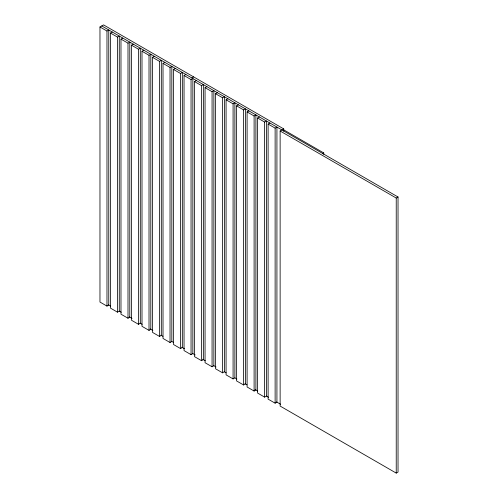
<?xml version="1.0" encoding="UTF-8"?>
<svg xmlns="http://www.w3.org/2000/svg" width="498" height="498" viewBox="0 0 498 498"><rect width="100%" height="100%" fill="white"/><g stroke="black" fill="none" stroke-linecap="round" stroke-linejoin="round"><path stroke-width="0.75" d="M99.967 26.979L106.97 31.025L108.769 29.986L108.769 305.056L106.97 306.096L99.967 302.049L99.967 26.979L103.565 24.9L283.729 128.914L283.729 131.248M110.475 33.049L117.478 37.095L119.283 36.055L119.283 311.126L117.478 312.165L110.475 308.119L110.475 33.049L112.274 32.009M120.983 39.118L127.992 43.158L129.791 42.118L129.791 317.189L127.992 318.228L120.983 314.188L120.983 39.118L122.788 38.078M131.491 45.181L138.5 49.227L140.299 48.188L140.299 323.258L138.5 324.298L131.491 320.251L131.491 45.181L133.296 44.141M142.005 51.25L149.008 55.297L150.813 54.257L150.813 329.327L149.008 330.367L142.005 326.321L142.005 51.25L143.804 50.211M152.513 57.32L159.516 61.366L161.321 60.326L161.321 335.391L159.516 336.436L152.513 332.39L152.513 57.32L154.312 56.28M163.02 63.389L170.03 67.429L171.829 66.39L171.829 341.46L170.03 342.5L163.02 338.453L163.02 63.389L164.826 62.343M173.534 69.452L180.537 73.499L182.336 72.459L182.336 347.529L180.537 348.569L173.534 344.523L173.534 69.452L175.333 68.413M184.042 75.522L191.045 79.568L192.851 78.528L192.851 353.599L191.045 354.638L184.042 350.592L184.042 75.522L185.841 74.482M191.848 77.949L193.647 76.91M194.55 81.591L201.559 85.631L203.358 84.592L203.358 359.662L201.559 360.701L194.55 356.661L194.55 81.591L196.355 80.552M205.058 87.654L212.067 91.7L213.866 90.661L213.866 365.731L212.067 366.771L205.058 362.725L205.058 87.654L206.863 86.615M215.572 93.724L222.575 97.77L224.38 96.73L224.38 371.801L222.575 372.84L215.572 368.794L215.572 93.724L217.371 92.684M226.08 99.793L233.083 103.839L234.888 102.8L234.888 377.87L233.083 378.91L226.08 374.863L226.08 99.793L227.879 98.753M236.587 105.862L243.597 109.902L245.396 108.863L245.396 383.933L243.597 384.973L236.587 380.933L236.587 105.862L238.393 104.817M247.101 111.926L254.105 115.972L255.904 114.932L255.904 390.002L254.105 391.042L247.101 386.996L247.101 111.926L248.9 110.886M268.484 397.267L266.467 396.103L264.612 397.111L257.609 393.065L257.609 117.995L259.408 116.955M257.609 117.995L264.612 122.041L266.418 121.002L266.418 396.072M268.117 124.064L275.126 128.111L276.925 127.065L276.925 402.135L275.126 403.181L268.117 399.135L268.117 124.064L269.916 123.025M101.766 25.94L398.033 196.99L398.033 472.06L396.234 473.1L280.131 406.069L280.131 130.999L283.729 128.914M322.436 153.726L323.768 152.954L323.768 154.343M280.131 130.999L396.234 198.03L398.033 196.99M283.43 129.667L323.768 152.954M108.489 304.894L110.506 306.058M119.246 311.101L121.263 312.265M129.331 316.921L132.02 318.477M140.087 323.134L142.104 324.298M150.166 328.954L152.855 330.51M160.922 335.166L162.939 336.331M171.679 341.373L173.696 342.537M181.764 347.199L184.453 348.749M192.521 353.406L195.21 354.962M202.605 359.226L205.294 360.782M213.362 365.439L216.051 366.989M224.119 371.651L226.136 372.815M234.869 377.858L236.886 379.022M244.954 383.678L246.971 384.842M255.038 389.504L257.727 391.055M276.552 401.923L280.586 404.252M396.234 198.03L396.234 473.1M275.126 128.111L275.126 403.181M264.612 122.041L264.612 397.111M254.105 115.972L254.105 391.042M243.597 109.902L243.597 384.973M233.083 103.839L233.083 378.91M222.575 97.77L222.575 372.84M212.067 91.7L212.067 366.771M201.559 85.631L201.559 360.701M191.045 79.568L191.045 354.638M180.537 73.499L180.537 348.569M170.03 67.429L170.03 342.5M159.516 61.366L159.516 336.436M149.008 55.297L149.008 330.367M138.5 49.227L138.5 324.298M127.992 43.158L127.992 318.228M117.478 37.095L117.478 312.165M106.97 31.025L106.97 306.096"/></g></svg>
